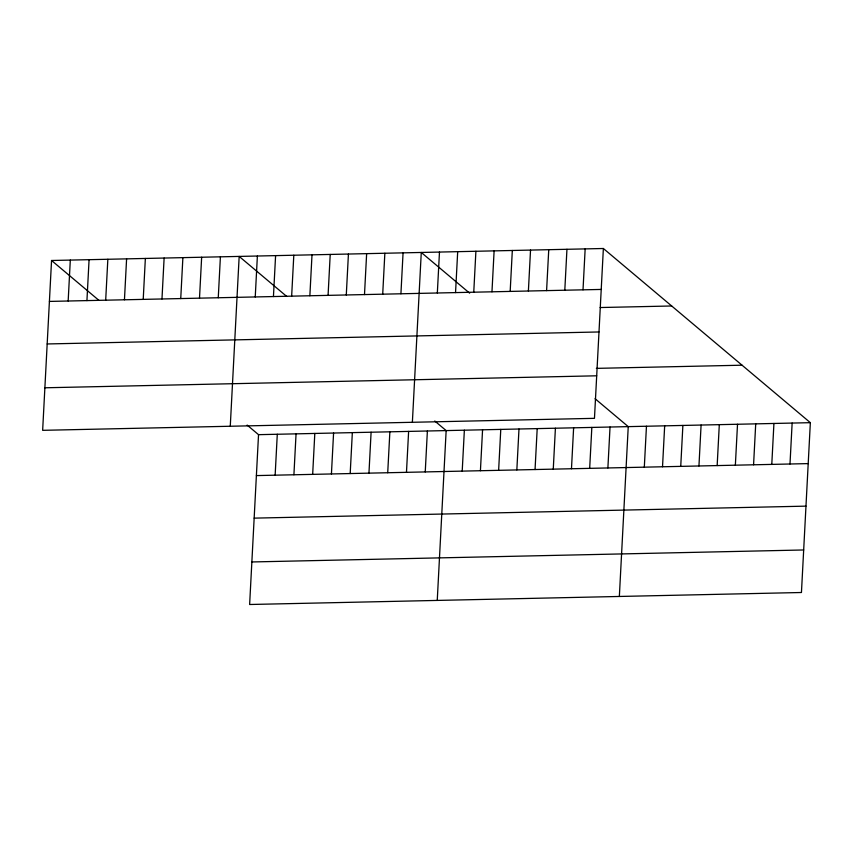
<?xml version="1.0" encoding="UTF-8"?>
<svg xmlns="http://www.w3.org/2000/svg" width="853" height="853" viewBox="0 0 853 853"><rect width="100%" height="100%" fill="white"/><g stroke="black" fill="none" stroke-linecap="round" stroke-linejoin="round"><path stroke-width="1.28" d="M51.553 260.496L42.65 430.328L594.466 418.333L603.37 248.5L51.553 260.496L98.98 300.405M68.165 301.013L70.309 260.09M86.931 300.608L89.075 259.675M105.687 300.203L107.841 259.269M124.453 299.787L126.596 258.864M143.219 299.382L145.362 258.459M161.974 298.976L164.117 258.054M180.74 298.571L182.883 257.638M199.506 298.155L201.649 257.233M218.261 297.75L220.405 256.828M230.267 426.244L239.171 256.422L286.597 296.332M255.239 296.951L257.382 256.017M247.146 425.082L258.534 434.667L249.63 604.5L801.447 592.504L810.35 422.672L603.37 248.5M273.44 296.556L275.594 255.623M275.146 475.185L277.289 434.252M291.651 296.162L293.805 255.228M293.912 474.78L296.055 433.846M309.863 295.767L312.006 254.834M312.667 474.364L314.81 433.441M328.074 295.362L330.218 254.439M331.433 473.959L333.576 433.036M346.286 294.967L348.429 254.045M350.188 473.554L352.342 432.631M364.498 294.573L366.641 253.65M368.954 473.148L371.098 432.215M382.709 294.178L384.852 253.256M387.72 472.733L389.864 431.81M400.921 293.784L403.064 252.861M406.476 472.327L408.619 431.405M412.372 422.288L421.275 252.467L469.651 293.176M425.242 471.922L427.385 431M437.333 292.995L439.476 252.061M437.248 600.416L446.151 430.584L434.763 421.009M455.545 292.6L457.688 251.667M462.209 471.123L464.363 430.189M473.756 292.206L475.899 251.272M480.42 470.728L482.563 429.795M491.968 291.801L494.111 250.878M498.632 470.323L500.775 429.4M510.179 291.406L512.322 250.483M516.843 469.928L518.987 429.006M528.391 291.012L530.534 250.089M535.055 469.534L537.198 428.611M546.592 290.617L548.746 249.694M553.266 469.139L555.41 428.217M564.803 290.223L566.946 249.3M571.478 468.745L573.621 427.822M583.015 289.828L585.158 248.905M589.679 468.35L591.833 427.428M607.89 467.956L610.034 427.022M619.353 596.46L628.245 426.628L595.042 398.692M644.314 467.167L646.457 426.233M662.525 466.762L664.668 425.839M680.737 466.367L682.88 425.444M698.948 465.973L701.091 425.05M717.16 465.578L719.303 424.655M735.361 465.184L737.514 424.261M753.572 464.789L755.715 423.866M771.784 464.395L773.927 423.461M789.995 464L792.138 423.067M49.41 301.418L601.226 289.434M600.139 307.538L671.674 305.982M47.182 343.962L598.998 331.966M596.364 368.368L742.046 365.201M44.878 387.784L596.705 375.8M258.534 434.667L810.35 422.672M256.38 475.59L808.207 463.605M254.151 518.134L805.978 506.138M251.859 561.956L803.675 549.972"/></g></svg>
